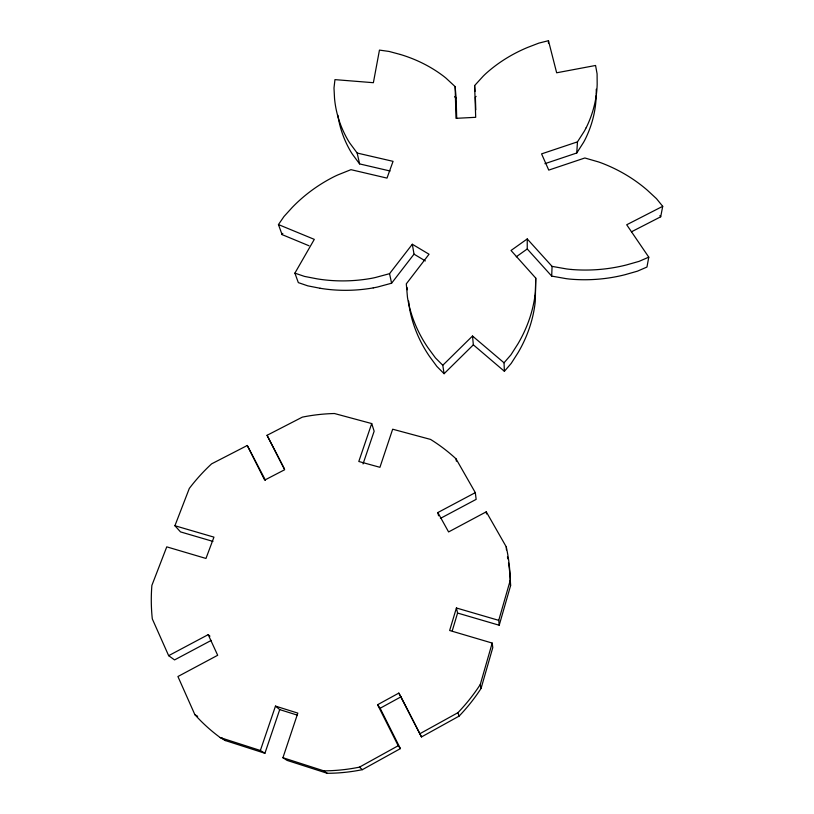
<?xml version="1.0" encoding="UTF-8"?>
<svg xmlns="http://www.w3.org/2000/svg" width="814" height="814" viewBox="0 0 814 814"><rect width="100%" height="100%" fill="white"/><g stroke="black" fill="none" stroke-linecap="round" stroke-linejoin="round"><path stroke-width="1.22" d="M571.245 269.444A91.616 79.548 0.6 0 1 566.615 268.946L552.075 266.382L527.238 238.94L511.029 250.478L535.754 278.123L535.297 300.865A91.779 82.804 -8.1 0 1 534.849 304.996A146.428 131.532 -12.3 0 1 518.009 352.757L511.192 363.42L504.395 371.296L473.351 344.841L472.507 336.019L442.785 365.272L444.088 373.707L473.351 344.841M596.245 93.854L596.265 89.214M548.412 43.132L548.473 40.7L538.858 43.111L527.553 47.466A145.574 124.98 0.7 0 0 486.05 73.423A89.347 76.038 -1.8 0 0 483.16 76.201L474.623 85.572L475.691 117.308L455.993 118.335L455.138 86.62L446.072 78.205A88.217 75.193 -10.6 0 0 443.009 75.773A142.898 122.955 -13 0 0 400.437 54.497M596.214 95.004L596.174 96.164A137.973 116.422 -6.6 0 1 585.327 139.052A86.905 73.718 -4.2 0 1 583.496 142.46L576.75 153.001L544.912 163.685M586.141 127.737A88.156 74.481 -4.3 0 1 584.31 131.196L577.472 141.86L541.575 153.877L548.748 170.106L584.849 157.987L598.483 161.925A92.898 82.01 0.5 0 1 602.655 163.441A150.783 135.348 -0.3 0 1 647.313 190.191L656.45 198.636L662.708 206.318L626.699 224.766L648.778 257.163L646.957 267.043L637.423 271.174L624.877 274.745A142.694 122.466 0.3 0 1 570.583 279.161A90.273 78.653 0.7 0 1 566.035 278.632L551.699 276.099L552.075 266.382M576.75 153.001L577.472 141.86M631.481 231.797L660.703 216.799L662.708 206.318M275.478 706.104L279.721 709.605L264.916 753.265L260.368 750.488L275.478 706.104L297.822 713.115L282.926 757.722L287.098 760.398L327.269 773.3A180.026 172.537 -42.8 0 0 362.352 769.668L400.407 748.605L398.199 745.726L377.584 704.731L398.819 693.101L421.489 736.935L459.096 716.116A180.026 172.537 -42.8 0 0 481.064 688.43L492.785 647.598L492.195 643.07L449.643 630.494L456.41 607.987L498.738 620.349L499.216 625.233L457.58 613.044L456.41 607.987M499.216 625.233L510.551 585.765L510.266 580.28A182.977 175.132 -42 0 0 506.257 546.845L486.263 511.813L448.595 531.939L437.84 512.555L475.315 492.633L456.013 458.811A182.977 175.132 -42 0 0 430.555 439.418L392.663 429.212L379.935 467.307L358.801 461.487L371.713 423.565L334.452 413.522A182.977 175.132 -42 0 0 302.34 417.134L267.053 435.307L284.646 469.739L264.672 480.107L247.273 445.492L211.589 463.868A182.977 175.132 -42 0 0 189.306 488.441L174.918 525.732L180.515 531.898L212.942 541.402M419.648 733.852L457.916 712.698A182.977 175.132 -42 0 0 480.26 684.554L492.195 643.07M498.738 620.349L510.266 580.28M452.269 630.758L457.58 613.044M363.044 463.929L374.145 431.206L371.713 423.565M309.025 245.777L282.082 234.605L282.784 233.374M320.136 288.268L307.784 285.856L298.331 282.621L294.892 273.138L314.296 239.367L278.449 224.572L284.015 216.473L292.318 207.346A149.186 134.096 -11.3 0 1 333.933 176.76A91.565 80.973 -12.5 0 1 337.912 174.888L350.956 169.668L386.996 178.103L393.06 161.345L357.173 153.042L349.867 143.203A87.627 74.094 -8.2 0 1 347.873 139.988A140.12 117.735 -5.9 0 1 334.534 98.423L333.994 88.034L334.951 79.63L373.382 82.702L379.456 50.102L389.051 51.435L400.437 54.497M373.27 287.871A88.787 77.513 -12.8 0 0 377.696 286.986L391.595 283.211L414.021 254.151L412.322 244.251L429.039 254.233L406.298 283.862L407.438 297.059A93.579 84.127 -3.6 0 0 408.15 301.17A150.57 134.595 0.5 0 0 427.961 347.731L435.459 357.906L442.785 365.272M294.892 273.138L304.477 276.404L317.002 278.836A142.257 121.897 -12.5 0 0 370.94 278.429A90.089 78.378 -12.8 0 0 375.437 277.503L389.55 273.677L412.322 244.251M476.088 96.378L475.366 97.232L475.793 109.798M504.395 371.296L504.029 362.8L510.948 354.823L517.846 344.007A148.647 133.109 -12.3 0 0 534.991 295.655M516.259 256.797L527.248 248.962L527.238 238.94M282.926 757.722L323.769 770.848A182.977 175.132 -42 0 0 359.462 767.144L398.199 745.726M377.584 704.731L380.128 708.261L400.987 696.825L398.819 693.101M174.918 525.732L213.95 537.138L205.973 558.455L166.758 546.855L151.882 585.398A182.977 175.132 -42 0 0 152.31 618.915L168.651 655.667L208.191 634.645L209.941 636.172M211.213 640.414L174.562 659.92L168.651 655.667M440.394 518.406L476.149 499.369L475.315 492.633M648.778 257.163L639.102 261.355L626.373 264.967A144.8 123.809 0.2 0 1 571.235 269.465M337.871 115.212A138.146 116.544 -5.8 0 0 350.396 151.007A86.396 73.341 -8.2 0 0 352.391 154.182L359.605 163.909L390.11 171.011M279.721 709.605L297.293 715.119M208.191 634.645L217.684 655.28L177.92 676.526L194.861 714.641A182.977 175.132 -42 0 0 220.248 737.606L260.368 750.488M220.248 737.606L225.458 740.587L264.916 753.265M414.021 254.151L425.356 260.938M194.861 714.641L197.66 716.32M323.769 770.848L327.269 773.3M472.507 336.019L504.029 362.8M444.088 373.707L436.864 366.432L429.487 356.369A148.29 132.977 0.7 0 1 409.91 310.388A92.175 83.109 -3.5 0 1 409.239 306.329L409.096 305.301M359.462 767.144L362.352 769.668M454.609 96.724L456.155 98.25L456.705 118.345M527.248 248.962L551.699 276.099M659.9 215.618L660.703 216.799M247.273 445.492L265.486 480.331M267.053 435.307L284.412 468.793M400.987 696.825L421.489 736.935M380.128 708.261L400.407 748.605M278.449 224.572L282.082 234.605M457.916 712.698L459.096 716.116M548.473 40.7L556.654 72.792L595.573 65.476L597.089 73.85L597.171 84.402A139.947 117.603 -6.7 0 1 586.172 127.747M437.84 512.555L438.563 515.771M357.173 153.042L359.605 163.909M389.55 273.677L391.595 283.211M480.26 684.554L481.064 688.43M406.98 287.403L407.438 289.753M456.013 458.811L456.4 461.212M408.974 304.263L408.638 301.119M486.263 511.813L486.487 513.97M455.138 86.62L456.155 98.25M474.623 85.572L474.989 91.402M506.257 546.845L506.44 549.857M535.754 278.123L535.419 291.463A93.172 83.801 -8.1 0 1 534.961 295.645M373.27 287.891A140.222 120.604 -12.5 0 1 320.126 288.278M507.437 556.857A180.026 172.537 -42.8 0 1 507.824 558.882M508.506 562.962A180.026 172.537 -42.8 0 1 510.551 585.765M225.458 740.587A180.026 172.537 -42.8 0 1 222.069 738.044"/></g></svg>
